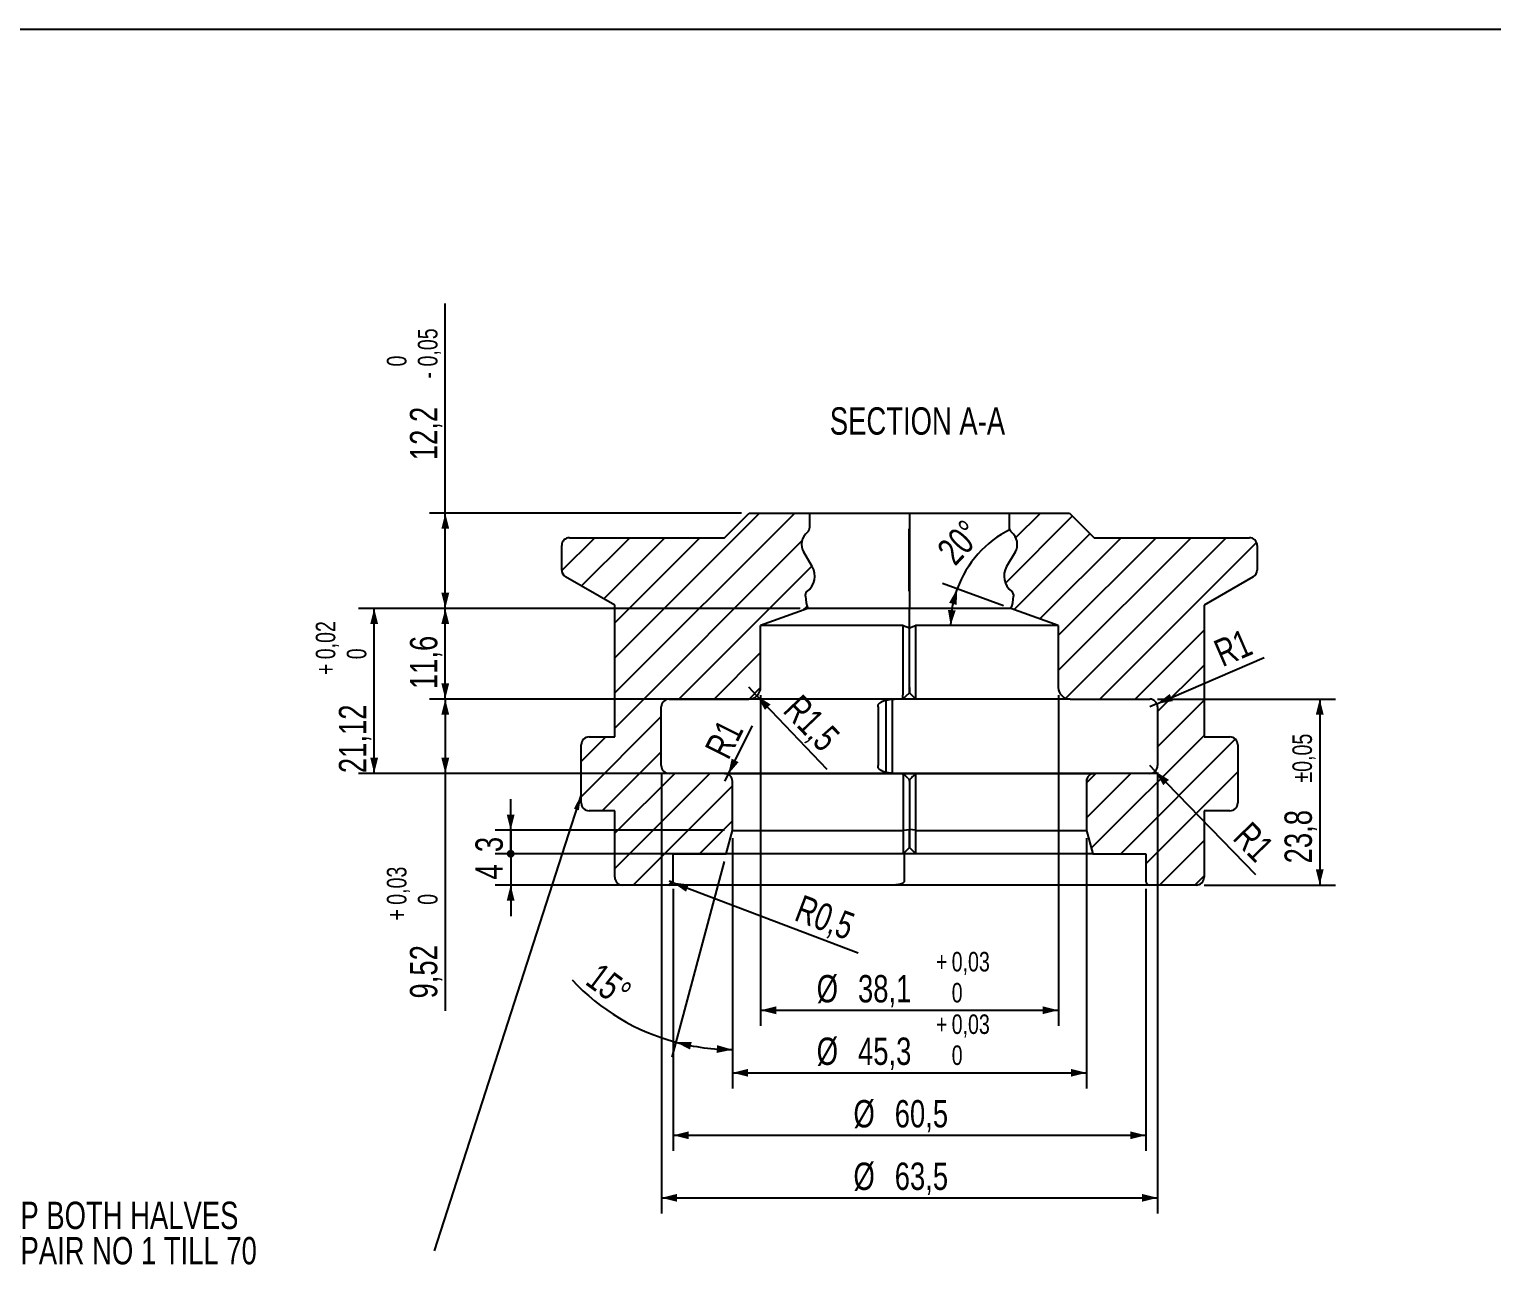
# Model space of a CAD drawing. Header units: millimetres. Extents: x 8 to 586, y 8 to 412.
# Drawn here: x 211.7 to 398.9, y 253.9 to 412 of the extents above; entities that cross this region are included whole.
import ezdxf

# ---------------------------------------------------------------- set-up
doc = ezdxf.new("R2010")
doc.units = ezdxf.units.MM
for name, color, linetype in [('DIMENSIONS', 2, 'Continuous'), ('HATCH', 3, 'Continuous'), ('TEXT', 2, 'Continuous')]:
    doc.layers.add(name, color=color, linetype=linetype)
doc.layers.add('OUTLINE', color=7, linetype='Continuous', lineweight=25)
doc.styles.add('SLDTEXTSTYLE0', font='TXT', dxfattribs={"width": 0.75})
doc.dimstyles.new('SLDDIMSTYLE1', dxfattribs={"dimtxt": 3.5, "dimasz": 2, "dimexe": 0, "dimexo": 0.0625, "dimgap": 0.875, "dimtad": 1, "dimrnd": 1e-09, "dimzin": 12, "dimdsep": 46, "dimtxsty": 'SLDTEXTSTYLE0', "dimsah": 1, "dimcen": 0.09, "dimadec": 0, "dimazin": 3, "dimtfac": 1, "dimtofl": 0, "dimtmove": 0, "dimatfit": 3, "dimfxl": 0, "dimfrac": 2, "dimtolj": 1, "dimtzin": 12, "dimarcsym": 0})
doc.dimstyles.new('SLDDIMSTYLE11', dxfattribs={"dimtxt": 0.18, "dimasz": 2, "dimexe": 0, "dimexo": 0.0625, "dimgap": 0, "dimtad": 0, "dimtih": 1, "dimtoh": 1, "dimdec": 0, "dimrnd": 1e-09, "dimzin": 0, "dimdsep": 46, "dimtxsty": 'Standard', "dimsah": 1, "dimcen": 0.09, "dimadec": 0, "dimazin": 0, "dimtfac": 2, "dimtdec": 0, "dimtofl": 0, "dimtmove": 0, "dimatfit": 3, "dimfxl": 0, "dimfrac": 2, "dimtolj": 1, "dimtzin": 0, "dimarcsym": 0})
doc.dimstyles.new('SLDDIMSTYLE12', dxfattribs={"dimtxt": 3.5, "dimasz": 2, "dimexe": 0, "dimexo": 0.0625, "dimgap": 0.875, "dimtad": 1, "dimrnd": 1e-09, "dimzin": 12, "dimdsep": 46, "dimtxsty": 'SLDTEXTSTYLE0', "dimsah": 1, "dimcen": 0.09, "dimadec": 0, "dimazin": 3, "dimtol": 1, "dimtp": 0.03, "dimtfac": 1, "dimtofl": 0, "dimtmove": 0, "dimatfit": 3, "dimfxl": 0, "dimfrac": 2, "dimtolj": 1, "dimarcsym": 0})
doc.dimstyles.new('SLDDIMSTYLE13', dxfattribs={"dimtxt": 3.5, "dimasz": 1, "dimexe": 0, "dimexo": 0.0625, "dimgap": 0.875, "dimtad": 1, "dimrnd": 1e-09, "dimzin": 12, "dimdsep": 46, "dimtxsty": 'SLDTEXTSTYLE0', "dimblk1": 'DOT', "dimsah": 1, "dimcen": 0.09, "dimadec": 0, "dimazin": 3, "dimtfac": 1, "dimtmove": 0, "dimatfit": 0, "dimldrblk": 'DOT', "dimfxl": 0, "dimfrac": 2, "dimtolj": 1, "dimtzin": 12, "dimarcsym": 0})
doc.dimstyles.new('SLDDIMSTYLE14', dxfattribs={"dimtxt": 3.5, "dimasz": 2, "dimexe": 0, "dimexo": 0.0625, "dimgap": 0.875, "dimtad": 1, "dimdec": 1, "dimrnd": 1e-09, "dimzin": 12, "dimdsep": 46, "dimtxsty": 'SLDTEXTSTYLE0', "dimsah": 1, "dimcen": 0.09, "dimadec": 0, "dimazin": 3, "dimtol": 1, "dimtp": 0.03, "dimtfac": 1, "dimtofl": 0, "dimtmove": 0, "dimatfit": 3, "dimfxl": 0, "dimfrac": 2, "dimtolj": 1, "dimarcsym": 0})
doc.dimstyles.new('SLDDIMSTYLE15', dxfattribs={"dimtxt": 3.5, "dimasz": 2, "dimexe": 0, "dimexo": 0.0625, "dimgap": 0.875, "dimtad": 1, "dimrnd": 1e-09, "dimzin": 12, "dimdsep": 46, "dimtxsty": 'SLDTEXTSTYLE0', "dimblk2": 'DOT', "dimsah": 1, "dimcen": 0.09, "dimadec": 0, "dimazin": 3, "dimtfac": 1, "dimtmove": 0, "dimatfit": 0, "dimfxl": 0, "dimfrac": 2, "dimtolj": 1, "dimtzin": 12, "dimarcsym": 0})
doc.dimstyles.new('SLDDIMSTYLE16', dxfattribs={"dimtxt": 3.5, "dimasz": 2, "dimexe": 0, "dimexo": 0.0625, "dimgap": 0.875, "dimtad": 1, "dimrnd": 1e-09, "dimzin": 12, "dimdsep": 46, "dimtxsty": 'SLDTEXTSTYLE0', "dimsah": 1, "dimcen": 0.09, "dimadec": 0, "dimazin": 3, "dimtol": 1, "dimtp": 0.02, "dimtfac": 1, "dimtofl": 0, "dimtmove": 0, "dimatfit": 3, "dimfxl": 0, "dimfrac": 2, "dimtolj": 1, "dimarcsym": 0})
doc.dimstyles.new('SLDDIMSTYLE17', dxfattribs={"dimtxt": 3.5, "dimasz": 2, "dimexe": 0, "dimexo": 0.0625, "dimgap": 0.875, "dimtad": 1, "dimrnd": 1e-09, "dimdsep": 46, "dimtxsty": 'SLDTEXTSTYLE0', "dimsah": 1, "dimcen": 0, "dimadec": 0, "dimazin": 2, "dimtfac": 1, "dimtofl": 0, "dimtmove": 0, "dimatfit": 3, "dimfxl": 0, "dimfrac": 2, "dimtolj": 1, "dimtzin": 12, "dimarcsym": 0})
doc.dimstyles.new('SLDDIMSTYLE2', dxfattribs={"dimtxt": 3.5, "dimasz": 2, "dimexe": 0, "dimexo": 0.0625, "dimgap": 0.875, "dimtad": 1, "dimrnd": 1e-09, "dimzin": 12, "dimdsep": 46, "dimtxsty": 'SLDTEXTSTYLE0', "dimsah": 1, "dimcen": 0, "dimadec": 0, "dimazin": 3, "dimtfac": 1, "dimtofl": 0, "dimtmove": 0, "dimatfit": 3, "dimfxl": 0, "dimfrac": 2, "dimtolj": 1, "dimtzin": 12, "dimarcsym": 0})
doc.dimstyles.new('SLDDIMSTYLE3', dxfattribs={"dimtxt": 3.5, "dimasz": 2, "dimexe": 0, "dimexo": 0.0625, "dimgap": 0.875, "dimtad": 1, "dimdec": 1, "dimrnd": 1e-09, "dimzin": 12, "dimdsep": 46, "dimtxsty": 'SLDTEXTSTYLE0', "dimsah": 1, "dimcen": 0.09, "dimadec": 0, "dimazin": 3, "dimtfac": 1, "dimtdec": 1, "dimtofl": 0, "dimtmove": 0, "dimatfit": 3, "dimfxl": 0, "dimfrac": 2, "dimtolj": 1, "dimtzin": 12, "dimarcsym": 0})
doc.dimstyles.new('SLDDIMSTYLE5', dxfattribs={"dimtxt": 3.5, "dimasz": 2, "dimexe": 0, "dimexo": 0.0625, "dimgap": 0.875, "dimtad": 1, "dimrnd": 1e-09, "dimzin": 12, "dimdsep": 46, "dimtxsty": 'SLDTEXTSTYLE0', "dimsah": 1, "dimcen": 0.09, "dimadec": 0, "dimazin": 3, "dimtol": 1, "dimtp": 0.05, "dimtm": 0.05, "dimtfac": 1, "dimtofl": 0, "dimtmove": 0, "dimatfit": 3, "dimfxl": 0, "dimfrac": 2, "dimtolj": 1, "dimarcsym": 0})
doc.dimstyles.new('SLDDIMSTYLE6', dxfattribs={"dimtxt": 3.5, "dimasz": 2, "dimexe": 0, "dimexo": 0.0625, "dimgap": 0.875, "dimtad": 1, "dimdec": 4, "dimzin": 12, "dimdsep": 46, "dimtxsty": 'SLDTEXTSTYLE0', "dimsah": 1, "dimcen": 0.09, "dimazin": 3, "dimtfac": 1, "dimtofl": 0, "dimtmove": 0, "dimatfit": 3, "dimfxl": 0, "dimfrac": 2, "dimtolj": 1, "dimtzin": 12, "dimarcsym": 0})
doc.dimstyles.new('SLDDIMSTYLE8', dxfattribs={"dimtxt": 3.5, "dimasz": 2, "dimexe": 0, "dimexo": 0.0625, "dimgap": 0.875, "dimtad": 1, "dimrnd": 1e-09, "dimzin": 12, "dimdsep": 46, "dimtxsty": 'SLDTEXTSTYLE0', "dimsah": 1, "dimcen": 0.09, "dimadec": 0, "dimazin": 3, "dimtol": 1, "dimtm": 0.05, "dimtfac": 1, "dimtofl": 0, "dimtmove": 0, "dimatfit": 3, "dimfxl": 0, "dimfrac": 2, "dimtolj": 1, "dimarcsym": 0})

# ---------------------------------------------------------------- blocks, each defined once
blk = doc.blocks.new('_D_21')
at = {"layer": 'DIMENSIONS'}
for p, q in [((323.35, 326.28), (262.95, 326.28)), ((264.95, 326.28), (264.95, 316.76)), ((356.23, 316.76), (262.95, 316.76)), ((264.95, 316.76), (264.95, 286.38))]:
    blk.add_line(p, q, dxfattribs=at)
for points in [[(264.95, 326.28), (264.45, 324.28), (265.45, 324.28)], [(264.95, 316.76), (265.45, 318.76), (264.45, 318.76)]]:
    blk.add_solid(points, dxfattribs=at)
at = {"layer": 'DIMENSIONS', "attachment_point": 1, "rotation": 90, "style": 'SLDTEXTSTYLE0'}
for s, insert, char_height in [('0,03', (257.48, 299.95), 2.5), ('0', (261.45, 299.95), 2.5), ('+', (257.48, 297.93), 2.5), ('9,52', (260.43, 287.96), 3.5)]:
    blk.add_mtext(s, dxfattribs=dict(at, insert=insert, char_height=char_height))
blk = doc.blocks.new('_Dot')
at = {"color": 0, "linetype": 'ByBlock', "lineweight": -2}
blk.add_line((-0.5, 0), (-1, 0), dxfattribs=at)
at = {"color": 0, "linetype": 'ByBlock', "const_width": 0.5}
blk.add_lwpolyline([(-0.25, 0, 1), (0.25, 0, 1)], format="xyb", close=True, dxfattribs=at)
blk = doc.blocks.new('_D_22')
at = {"layer": 'DIMENSIONS'}
for p, q in [((273.32, 306.48), (273.32, 310.48)), ((323.35, 306.48), (271.32, 306.48)), ((273.32, 306.48), (273.32, 302.48)), ((323.35, 302.48), (271.32, 302.48)), ((273.32, 302.48), (273.32, 298.48))]:
    blk.add_line(p, q, dxfattribs=at)
blk.add_solid([(273.32, 302.48), (272.82, 300.48), (273.82, 300.48)], dxfattribs=at)
at = {"layer": 'DIMENSIONS', "rotation": 270.0000000000004}
blk.add_blockref('_Dot', (273.32, 306.48, -30.25), dxfattribs=at)
at = {"layer": 'DIMENSIONS', "insert": (268.81, 303.19), "char_height": 3.5, "attachment_point": 1, "rotation": 90, "style": 'SLDTEXTSTYLE0'}
blk.add_mtext('4', dxfattribs=at)
blk = doc.blocks.new('_D_23')
at = {"layer": 'DIMENSIONS'}
for p, q in [((301.7, 308.48), (301.7, 279.41)), ((300.63, 305.51), (293.92, 280.44))]:
    blk.add_line(p, q, dxfattribs=at)
for start, end in [(223.0039, 255), (255, 270)]:
    blk.add_arc((301.7, 309.48), 28.06, start, end, dxfattribs=at)
for points in [[(294.43, 282.37), (296.27, 281.43), (296.49, 282.41)], [(301.7, 281.41), (299.72, 281.99), (299.68, 280.99)]]:
    blk.add_solid(points, dxfattribs=at)
at = {"layer": 'DIMENSIONS', "insert": (284.8, 292.69), "char_height": 3.5, "attachment_point": 1, "rotation": 323.3163, "style": 'SLDTEXTSTYLE0'}
blk.add_mtext('15°', dxfattribs=at)
blk = doc.blocks.new('_D_24')
at = {"layer": 'DIMENSIONS'}
for p, q in [((305.3, 326.78), (305.3, 284.45)), ((343.4, 326.78), (343.4, 284.45)), ((305.3, 286.45), (343.4, 286.45))]:
    blk.add_line(p, q, dxfattribs=at)
for points in [[(305.3, 286.45), (307.3, 285.95), (307.3, 286.95)], [(343.4, 286.45), (341.4, 286.95), (341.4, 285.95)]]:
    blk.add_solid(points, dxfattribs=at)
at = {"layer": 'DIMENSIONS', "attachment_point": 1, "style": 'SLDTEXTSTYLE0'}
for s, insert, char_height in [('0,03', (329.75, 293.92), 2.5), ('+', (327.73, 293.92), 2.5), ('%%c', (312.48, 290.96), 3.5), ('38,1', (317.76, 290.96), 3.5), ('0', (329.75, 289.95), 2.5)]:
    blk.add_mtext(s, dxfattribs=dict(at, insert=insert, char_height=char_height))
blk = doc.blocks.new('_D_25')
at = {"layer": 'DIMENSIONS'}
for p, q in [((301.7, 308.48), (301.7, 307.98)), ((347, 308.48), (347, 276.45)), ((301.7, 304.98), (301.7, 303.98)), ((301.7, 300.98), (301.7, 276.45)), ((301.7, 278.45), (347, 278.45))]:
    blk.add_line(p, q, dxfattribs=at)
for points in [[(301.7, 278.45), (303.7, 277.95), (303.7, 278.95)], [(347, 278.45), (345, 278.95), (345, 277.95)]]:
    blk.add_solid(points, dxfattribs=at)
at = {"layer": 'DIMENSIONS', "attachment_point": 1, "style": 'SLDTEXTSTYLE0'}
for s, insert, char_height in [('+', (327.73, 285.92), 2.5), ('0,03', (329.75, 285.92), 2.5), ('%%c', (312.48, 282.96), 3.5), ('45,3', (317.76, 282.96), 3.5), ('0', (329.75, 281.95), 2.5)]:
    blk.add_mtext(s, dxfattribs=dict(at, insert=insert, char_height=char_height))
blk = doc.blocks.new('_D_26')
at = {"layer": 'DIMENSIONS'}
for p, q in [((294.1, 301.98), (294.1, 268.45)), ((354.6, 301.98), (354.6, 268.45)), ((294.1, 270.45), (354.6, 270.45))]:
    blk.add_line(p, q, dxfattribs=at)
for points in [[(294.1, 270.45), (296.1, 269.95), (296.1, 270.95)], [(354.6, 270.45), (352.6, 270.95), (352.6, 269.95)]]:
    blk.add_solid(points, dxfattribs=at)
at = {"layer": 'DIMENSIONS', "char_height": 3.5, "attachment_point": 1, "style": 'SLDTEXTSTYLE0'}
for s, insert in [('%%c', (317.18, 274.96)), ('60,5', (322.46, 274.96))]:
    blk.add_mtext(s, dxfattribs=dict(at, insert=insert))
blk = doc.blocks.new('_D_27')
at = {"layer": 'DIMENSIONS'}
for p, q in [((292.6, 316.76), (292.6, 260.45)), ((356.1, 316.76), (356.1, 260.45)), ((292.6, 262.45), (356.1, 262.45))]:
    blk.add_line(p, q, dxfattribs=at)
for points in [[(292.6, 262.45), (294.6, 261.95), (294.6, 262.95)], [(356.1, 262.45), (354.1, 262.95), (354.1, 261.95)]]:
    blk.add_solid(points, dxfattribs=at)
at = {"layer": 'DIMENSIONS', "char_height": 3.5, "attachment_point": 1, "style": 'SLDTEXTSTYLE0'}
for s, insert in [('%%c', (317.18, 266.96)), ('63,5', (322.46, 266.96))]:
    blk.add_mtext(s, dxfattribs=dict(at, insert=insert))
blk = doc.blocks.new('_D_28')
at = {"layer": 'DIMENSIONS'}
blk.add_line((336.39, 338.22), (328.57, 341.07), dxfattribs=at)
for start, end in [(116.5394, 160), (160, 180)]:
    blk.add_arc((343.4, 335.67), 13.78, start, end, dxfattribs=at)
for points in [[(330.45, 340.38), (329.42, 338.6), (330.39, 338.32)], [(329.62, 335.67), (330.26, 337.63), (329.27, 337.7)]]:
    blk.add_solid(points, dxfattribs=at)
at = {"layer": 'DIMENSIONS', "insert": (327.64, 345.6), "char_height": 3.5, "attachment_point": 1, "rotation": 46.8782, "style": 'SLDTEXTSTYLE0'}
blk.add_mtext('20°', dxfattribs=at)
blk = doc.blocks.new('_D_29')
at = {"layer": 'DIMENSIONS'}
for p, q in [((273.32, 309.48), (273.32, 313.48)), ((300.7, 309.48), (271.32, 309.48)), ((273.32, 309.48), (273.32, 306.48)), ((324.15, 306.48), (271.32, 306.48)), ((273.32, 306.48), (273.32, 302.48))]:
    blk.add_line(p, q, dxfattribs=at)
blk.add_solid([(273.32, 309.48), (273.82, 311.48), (272.82, 311.48)], dxfattribs=at)
at = {"layer": 'DIMENSIONS', "rotation": 90.0000000000004}
blk.add_blockref('_Dot', (273.32, 306.48, -2.18), dxfattribs=at)
at = {"layer": 'DIMENSIONS', "insert": (268.81, 306.69), "char_height": 3.5, "attachment_point": 1, "rotation": 90, "style": 'SLDTEXTSTYLE0'}
blk.add_mtext('3', dxfattribs=at)
blk = doc.blocks.new('_D_30')
at = {"layer": 'DIMENSIONS'}
for p, q in [((356.1, 326.28), (378.85, 326.28)), ((376.85, 326.28), (376.85, 302.48)), ((362.05, 302.48), (378.85, 302.48))]:
    blk.add_line(p, q, dxfattribs=at)
for points in [[(376.85, 326.28), (376.35, 324.28), (377.35, 324.28)], [(376.85, 302.48), (377.35, 304.48), (376.35, 304.48)]]:
    blk.add_solid(points, dxfattribs=at)
at = {"layer": 'DIMENSIONS', "attachment_point": 1, "rotation": 90, "style": 'SLDTEXTSTYLE0'}
for s, insert, char_height in [('±0,05', (373.35, 315.59), 2.5), ('23,8', (372.34, 305.25), 3.5)]:
    blk.add_mtext(s, dxfattribs=dict(at, insert=insert, char_height=char_height))
blk = doc.blocks.new('_D_31')
at = {"layer": 'DIMENSIONS'}
for p, q in [((310.36, 337.88), (253.85, 337.88)), ((255.85, 316.76), (255.85, 337.88)), ((292.6, 316.76), (253.85, 316.76))]:
    blk.add_line(p, q, dxfattribs=at)
for points in [[(255.85, 337.88), (255.35, 335.88), (256.35, 335.88)], [(255.85, 316.76), (256.35, 318.76), (255.35, 318.76)]]:
    blk.add_solid(points, dxfattribs=at)
at = {"layer": 'DIMENSIONS', "attachment_point": 1, "rotation": 90, "style": 'SLDTEXTSTYLE0'}
for s, insert, char_height in [('0,02', (248.38, 331.37), 2.5), ('0', (252.35, 331.37), 2.5), ('+', (248.38, 329.36), 2.5), ('21,12', (251.34, 316.8), 3.5)]:
    blk.add_mtext(s, dxfattribs=dict(at, insert=insert, char_height=char_height))
blk = doc.blocks.new('_D_32')
at = {"layer": 'DIMENSIONS'}
for p, q in [((310.36, 337.88), (262.95, 337.88)), ((264.95, 326.28), (264.95, 337.88)), ((292.6, 326.28), (262.95, 326.28))]:
    blk.add_line(p, q, dxfattribs=at)
for points in [[(264.95, 337.88), (264.45, 335.88), (265.45, 335.88)], [(264.95, 326.28), (265.45, 328.28), (264.45, 328.28)]]:
    blk.add_solid(points, dxfattribs=at)
at = {"layer": 'DIMENSIONS', "insert": (260.43, 327.55), "char_height": 3.5, "attachment_point": 1, "rotation": 90, "style": 'SLDTEXTSTYLE0'}
blk.add_mtext('11,6', dxfattribs=at)
blk = doc.blocks.new('_D_33')
at = {"layer": 'DIMENSIONS'}
for p, q in [((264.95, 350.08), (264.95, 376.89)), ((302.85, 350.08), (262.95, 350.08)), ((264.95, 337.88), (264.95, 350.08)), ((310.36, 337.88), (262.95, 337.88))]:
    blk.add_line(p, q, dxfattribs=at)
for points in [[(264.95, 350.08), (264.45, 348.08), (265.45, 348.08)], [(264.95, 337.88), (265.45, 339.88), (264.45, 339.88)]]:
    blk.add_solid(points, dxfattribs=at)
at = {"layer": 'DIMENSIONS', "attachment_point": 1, "rotation": 90, "style": 'SLDTEXTSTYLE0'}
for s, insert, char_height in [('0,05', (261.45, 368.84), 2.5), ('0', (257.48, 368.84), 2.5), ('-', (261.45, 367.28), 2.5), ('12,2', (260.43, 356.85), 3.5)]:
    blk.add_mtext(s, dxfattribs=dict(at, insert=insert, char_height=char_height))
blk = doc.blocks.new('_D_34')
at = {"layer": 'DIMENSIONS'}
for q in [(303.8, 327.78), (313.78, 317.32)]:
    blk.add_line((304.83, 326.69), q, dxfattribs=at)
blk.add_solid([(304.83, 326.69), (305.85, 324.9), (306.58, 325.59)], dxfattribs=at)
at = {"layer": 'DIMENSIONS', "insert": (310.55, 327.1), "char_height": 3.5, "attachment_point": 1, "rotation": 313.6898, "style": 'SLDTEXTSTYLE0'}
blk.add_mtext('R1,5', dxfattribs=at)
blk = doc.blocks.new('_D_35')
at = {"layer": 'DIMENSIONS'}
for q in [(369.74, 331.61), (355.1, 325.28)]:
    blk.add_line((356.01, 325.68), q, dxfattribs=at)
blk.add_solid([(356.01, 325.68), (358.05, 326.01), (357.65, 326.93)], dxfattribs=at)
at = {"layer": 'DIMENSIONS', "insert": (363, 333.55), "char_height": 3.5, "attachment_point": 1, "rotation": 23.3875, "style": 'SLDTEXTSTYLE0'}
blk.add_mtext('R1', dxfattribs=at)
blk = doc.blocks.new('_D_36')
at = {"layer": 'DIMENSIONS'}
for q in [(355.1, 317.76), (368.64, 303.81)]:
    blk.add_line((355.79, 317.04), q, dxfattribs=at)
blk.add_solid([(355.79, 317.04), (356.83, 315.26), (357.55, 315.95)], dxfattribs=at)
at = {"layer": 'DIMENSIONS', "insert": (368.08, 310.82), "char_height": 3.5, "attachment_point": 1, "rotation": 314.16, "style": 'SLDTEXTSTYLE0'}
blk.add_mtext('R1', dxfattribs=at)
blk = doc.blocks.new('_D_37')
at = {"layer": 'DIMENSIONS'}
for q in [(293.6, 302.98), (317.79, 293.81)]:
    blk.add_line((294.06, 302.8), q, dxfattribs=at)
blk.add_solid([(294.06, 302.8), (295.76, 301.62), (296.11, 302.56)], dxfattribs=at)
at = {"layer": 'DIMENSIONS', "insert": (310.69, 301.3), "char_height": 3.5, "attachment_point": 1, "rotation": 339.2384, "style": 'SLDTEXTSTYLE0'}
blk.add_mtext('R0,5', dxfattribs=at)
blk = doc.blocks.new('_D_38')
at = {"layer": 'DIMENSIONS'}
for q in [(304.27, 322.87), (300.7, 315.76)]:
    blk.add_line((301.15, 316.65), q, dxfattribs=at)
blk.add_solid([(301.15, 316.65), (302.49, 318.21), (301.6, 318.66)], dxfattribs=at)
at = {"layer": 'DIMENSIONS', "insert": (298.05, 319.93), "char_height": 3.5, "attachment_point": 1, "rotation": 63.2818, "style": 'SLDTEXTSTYLE0'}
blk.add_mtext('R1', dxfattribs=at)
blk = doc.blocks.new('SW_NOTE_0_8')
at = {"layer": 'TEXT', "color": 0, "char_height": 3.5, "attachment_point": 1, "style": 'SLDTEXTSTYLE0'}
for s, insert in [('ENGRAVE 4 HIGH  0.2 DEEP BOTH HALVES', (-97.8, 6.28)), (':500ML ALIVARIA 1864/BIE/PAIR NO 1 TILL 70', (-97.8, 1.76))]:
    blk.add_mtext(s, dxfattribs=dict(at, insert=insert))

msp = doc.modelspace()

# ---------------------------------------------------------------- hatches: boundary and pattern name
at = {"layer": 'HATCH'}
h = msp.add_hatch(dxfattribs=at)
h.set_pattern_fill('ANSI31', color=256, angle=3e-322, style=0)
edge = h.paths.add_edge_path(flags=0)
edge.add_line((282.34698, 320.4285), (282.34698, 312.9785))
edge.add_arc((283.34698, 312.9785), 1, 180, 270)
edge.add_line((283.34698, 311.9785), (286.64698, 311.9785))
edge.add_line((286.64698, 311.9785), (286.64698, 303.4785))
edge.add_arc((287.64698, 303.4785), 1, 180, 270)
edge.add_line((287.64698, 302.4785), (293.59698, 302.4785))
edge.add_arc((293.59698, 302.9785), 0.5, 270, 360)
edge.add_line((294.09698, 302.9785), (294.09698, 306.4785))
edge.add_line((294.09698, 306.4785), (300.89313, 306.4785))
edge.add_line((300.89313, 306.4785), (301.69698, 309.4785))
edge.add_line((301.69698, 309.4785), (301.69698, 315.7585))
edge.add_arc((300.69698, 315.7585), 1, 0, 90)
edge.add_line((300.69698, 316.7585), (293.59698, 316.7585))
edge.add_arc((293.59698, 317.7585), 1, 180, 270, ccw=False)
edge.add_line((292.59698, 317.7585), (292.59698, 325.2785))
edge.add_arc((293.59698, 325.2785), 1, 90, 180, ccw=False)
edge.add_line((293.59698, 326.2785), (303.79698, 326.2785))
edge.add_arc((303.79698, 327.7785), 1.5, 270, 360)
edge.add_line((305.29698, 327.7785), (305.29698, 335.67192))
edge.add_line((305.29698, 335.67192), (311.3595, 337.8785))
edge.add_arc((315.04698, 339.4285), 4, 180, 202.7990313, ccw=False)
edge.add_line((311.04698, 339.4285), (311.04698, 339.65749))
edge.add_arc((311.54698, 339.65749), 0.5, 125.8882976, 180, ccw=False)
edge.add_arc((309.84698, 342.00696), 2.4, 305.8882976, 390.6919958)
edge.add_line((311.9108, 343.23197), (310.82713, 345.05765))
edge.add_arc((312.54698, 346.0785), 2, 128.6821875, 210.6919958, ccw=False)
edge.add_arc((310.79698, 348.26425), 0.8, 308.6821875, 360)
edge.add_line((311.59698, 348.26425), (311.59698, 350.0785))
edge.add_line((311.59698, 350.0785), (303.84698, 350.0785))
edge.add_line((303.84698, 350.0785), (300.69698, 346.9285))
edge.add_line((300.69698, 346.9285), (280.84698, 346.9285))
edge.add_arc((280.84698, 345.9285), 1, 90, 180)
edge.add_line((279.84698, 345.9285), (279.84698, 342.79183))
edge.add_arc((280.84698, 342.79183), 1, 180, 240)
edge.add_line((280.34698, 341.9258), (286.64698, 338.2885))
edge.add_line((286.64698, 338.2885), (286.64698, 321.4285))
edge.add_line((286.64698, 321.4285), (283.34698, 321.4285))
edge.add_arc((283.34698, 320.4285), 1, 90, 180)
h = msp.add_hatch(dxfattribs=at)
h.set_pattern_fill('ANSI31', color=256, angle=3e-322, style=0)
edge = h.paths.add_edge_path(flags=0)
edge.add_arc((336.14698, 346.0785), 2, -30.6919958, 51.3178125, ccw=False)
edge.add_line((337.86683, 345.05765), (336.78316, 343.23197))
edge.add_arc((338.84698, 342.00696), 2.4, 149.3080042, 234.1117024)
edge.add_arc((337.14698, 339.65749), 0.5, 0, 54.1117024, ccw=False)
edge.add_line((337.64698, 339.65749), (337.64698, 339.4285))
edge.add_arc((333.64698, 339.4285), 4, 337.2009687, 360, ccw=False)
edge.add_line((337.33446, 337.8785), (343.39698, 335.67192))
edge.add_line((343.39698, 335.67192), (343.39698, 327.7785))
edge.add_arc((344.89698, 327.7785), 1.5, 180, 270)
edge.add_line((344.89698, 326.2785), (355.09698, 326.2785))
edge.add_arc((355.09698, 325.2785), 1, 0, 90, ccw=False)
edge.add_line((356.09698, 325.2785), (356.09698, 317.7585))
edge.add_arc((355.09698, 317.7585), 1, 270, 360, ccw=False)
edge.add_line((355.09698, 316.7585), (347.99698, 316.7585))
edge.add_arc((347.99698, 315.7585), 1, 90, 180)
edge.add_line((346.99698, 315.7585), (346.99698, 309.4785))
edge.add_line((346.99698, 309.4785), (347.80083, 306.4785))
edge.add_line((347.80083, 306.4785), (354.59698, 306.4785))
edge.add_line((354.59698, 306.4785), (354.59698, 302.9785))
edge.add_arc((355.09698, 302.9785), 0.5, 180, 270)
edge.add_line((355.09698, 302.4785), (361.04698, 302.4785))
edge.add_arc((361.04698, 303.4785), 1, 270, 360)
edge.add_line((362.04698, 303.4785), (362.04698, 311.9785))
edge.add_line((362.04698, 311.9785), (365.34698, 311.9785))
edge.add_arc((365.34698, 312.9785), 1, 270, 360)
edge.add_line((366.34698, 312.9785), (366.34698, 320.4285))
edge.add_arc((365.34698, 320.4285), 1, 0, 90)
edge.add_line((365.34698, 321.4285), (362.04698, 321.4285))
edge.add_line((362.04698, 321.4285), (362.04698, 338.2885))
edge.add_line((362.04698, 338.2885), (368.34698, 341.9258))
edge.add_arc((367.84698, 342.79183), 1, 300, 360)
edge.add_line((368.84698, 342.79183), (368.84698, 345.9285))
edge.add_arc((367.84698, 345.9285), 1, 0, 90)
edge.add_line((367.84698, 346.9285), (347.99698, 346.9285))
edge.add_line((347.99698, 346.9285), (344.84698, 350.0785))
edge.add_line((344.84698, 350.0785), (337.09698, 350.0785))
edge.add_line((337.09698, 350.0785), (337.09698, 348.26425))
edge.add_arc((337.89698, 348.26425), 0.8, 180, 231.3178125)

# ---------------------------------------------------------------- linework, layer by layer
at = {"layer": 'OUTLINE'}
for p, q in [((8, 412), (586, 412)), ((300.69698, 346.9285), (303.84698, 350.0785)), ((303.84698, 350.0785), (311.59698, 350.0785)), ((311.59698, 348.26425), (311.59698, 350.0785)), ((311.59698, 350.0785), (324.34698, 350.0785)), ((324.34698, 350.0785), (324.34698, 348.26425)), ((324.34698, 350.0785), (337.09698, 350.0785)), ((337.09698, 350.0785), (337.09698, 348.26425)), ((337.09698, 350.0785), (344.84698, 350.0785)), ((344.84698, 350.0785), (347.99698, 346.9285)), ((324.34698, 348.26425), (324.34698, 348.0785)), ((324.34698, 348.26425), (324.34698, 347.63975)), ((280.84698, 346.9285), (300.69698, 346.9285)), ((324.34698, 348.0785), (324.29698, 348.0785)), ((324.29698, 346.9285), (324.34698, 346.9285)), ((324.34698, 347.63975), (324.34698, 345.05765)), ((347.99698, 346.9285), (367.84698, 346.9285)), ((279.84698, 342.79183), (279.84698, 345.9285)), ((311.9108, 343.23197), (310.82713, 345.05765)), ((324.29698, 343.23197), (324.29698, 345.05765)), ((324.34698, 345.05765), (324.34698, 343.23197)), ((337.86683, 345.05765), (336.78316, 343.23197)), ((368.84698, 345.9285), (368.84698, 342.79183)), ((324.34698, 343.23197), (324.34698, 340.06257)), ((286.64698, 338.2885), (280.34698, 341.9258)), ((368.34698, 341.9258), (362.04698, 338.2885)), ((311.04698, 339.4285), (311.04698, 339.65749)), ((324.29698, 340.0785), (324.34698, 340.0785)), ((324.34698, 340.0785), (324.34698, 340.06257)), ((324.34698, 340.06257), (324.34698, 339.65749)), ((324.34698, 339.65749), (324.34698, 339.4285)), ((324.34698, 339.4285), (324.34698, 337.8785)), ((337.64698, 339.65749), (337.64698, 339.4285)), ((286.64698, 321.4285), (286.64698, 338.2885)), ((311.3595, 337.8785), (305.29698, 335.67192)), ((324.34698, 337.8785), (311.3595, 337.8785)), ((324.34698, 335.38074), (324.34698, 337.8785)), ((337.33446, 337.8785), (324.34698, 337.8785)), ((324.34698, 335.38661), (324.34698, 337.8785)), ((343.39698, 335.67192), (337.33446, 337.8785)), ((362.04698, 338.2885), (362.04698, 321.4285)), ((323.52943, 335.67192), (305.29698, 335.67192)), ((305.29698, 327.7785), (305.29698, 335.67192)), ((323.52943, 327.7785), (323.52943, 335.67192)), ((323.52943, 335.67192), (324.34698, 335.38074)), ((324.34698, 335.38661), (325.11474, 335.67192)), ((324.34698, 327.7785), (324.34698, 335.38661)), ((325.11474, 335.67192), (325.11474, 327.7785)), ((343.39698, 335.67192), (325.11474, 335.67192)), ((343.39698, 335.67192), (343.39698, 327.7785)), ((293.59698, 326.2785), (303.79698, 326.2785)), ((323.49431, 326.2785), (303.79698, 326.2785)), ((325.14698, 326.2785), (323.49431, 326.2785)), ((344.89698, 326.2785), (325.14698, 326.2785)), ((344.89698, 326.2785), (355.09698, 326.2785)), ((292.59698, 317.7585), (292.59698, 325.2785)), ((320.34698, 325.2785), (320.34698, 317.7585)), ((321.34698, 317.7585), (321.34698, 325.2785)), ((322.15468, 325.2785), (322.15468, 317.7585)), ((356.09698, 325.2785), (356.09698, 317.7585)), ((282.34698, 312.9785), (282.34698, 320.4285)), ((283.34698, 321.4285), (286.64698, 321.4285)), ((362.04698, 321.4285), (365.34698, 321.4285)), ((366.34698, 320.4285), (366.34698, 312.9785)), ((300.69698, 316.7585), (293.59698, 316.7585)), ((300.69698, 316.7585), (323.54698, 316.7585)), ((322.44768, 316.7585), (322.11537, 316.76877)), ((323.54698, 316.7585), (325.14698, 316.7585)), ((325.14698, 316.7585), (347.99698, 316.7585)), ((355.09698, 316.7585), (347.99698, 316.7585)), ((301.69698, 309.4785), (301.69698, 315.7585)), ((323.57427, 309.48197), (323.57427, 315.7585)), ((324.14747, 316.15801), (324.34698, 315.9585)), ((324.54517, 316.15669), (324.34698, 315.9585)), ((324.34698, 315.7585), (324.34698, 309.58382)), ((325.11969, 315.7585), (325.11969, 309.48197)), ((346.99698, 315.7585), (346.99698, 309.4785)), ((286.64698, 311.9785), (283.34698, 311.9785)), ((286.64698, 303.4785), (286.64698, 311.9785)), ((362.04698, 311.9785), (362.04698, 303.4785)), ((365.34698, 311.9785), (362.04698, 311.9785)), ((300.89313, 306.4785), (301.69698, 309.4785)), ((301.69698, 309.4785), (323.57337, 309.4785)), ((323.57251, 306.50402), (323.57337, 309.4785)), ((323.57337, 309.4785), (323.57427, 309.48197)), ((323.57427, 309.48197), (324.34698, 309.58382)), ((324.34698, 309.58382), (324.34698, 307.2785)), ((324.34698, 307.2785), (324.34698, 309.58382)), ((325.11969, 309.48197), (324.34698, 309.58382)), ((325.11969, 309.48197), (325.12059, 309.4785)), ((325.12059, 309.4785), (346.99698, 309.4785)), ((325.12059, 309.4785), (325.12146, 306.50402)), ((346.99698, 309.4785), (347.80083, 306.4785)), ((323.57251, 306.50402), (324.34698, 307.2785)), ((325.12146, 306.50402), (324.34698, 307.2785)), ((294.09698, 306.4785), (300.89313, 306.4785)), ((294.09698, 302.9785), (294.09698, 306.4785)), ((323.54698, 306.4785), (300.89313, 306.4785)), ((323.54698, 306.4785), (323.57251, 306.50402)), ((323.6803, 306.61181), (323.6803, 302.9785)), ((323.6803, 306.4785), (323.6803, 302.9785)), ((325.14698, 306.4785), (323.6803, 306.4785)), ((325.12146, 306.50402), (325.14698, 306.4785)), ((347.80083, 306.4785), (325.14698, 306.4785)), ((347.80083, 306.4785), (354.59698, 306.4785)), ((354.59698, 306.4785), (354.59698, 302.9785)), ((293.59698, 302.4785), (287.64698, 302.4785)), ((322.44768, 302.4785), (293.59698, 302.4785)), ((355.09698, 302.4785), (322.44768, 302.4785)), ((361.04698, 302.4785), (355.09698, 302.4785))]:
    msp.add_line(p, q, dxfattribs=at)
at = {"layer": 'OUTLINE', "flags": 128}
msp.add_lwpolyline([(323.49505, 326.27885), (323.92066, 326.68754), (324.34649, 327.09633)], dxfattribs=at)
at = {"layer": 'OUTLINE'}
for centre, radius, start, end in [((310.79698, 348.26425), 0.8, 308.6821875, 0), ((337.89698, 348.26425), 0.8, 180, 231.3178125), ((280.84698, 345.9285), 1, 90, 180), ((312.54698, 346.0785), 2, 128.6821875, 210.6919958), ((336.14698, 346.0785), 2, 329.3080042, 51.3178125), ((367.84698, 345.9285), 1, 0, 90), ((280.84698, 342.79183), 1, 180, 240), ((309.84698, 342.00696), 2.4, 305.8882976, 30.6919958), ((338.84698, 342.00696), 2.4, 149.3080042, 234.1117024), ((367.84698, 342.79183), 1, 300, 0), ((311.54698, 339.65749), 0.5, 125.8882976, 180), ((315.04698, 339.4285), 4, 180, 202.7990313), ((333.64698, 339.4285), 4, 337.2009687, 0), ((337.14698, 339.65749), 0.5, 0, 54.1117024), ((303.79698, 327.7785), 1.5, 270, 0), ((344.89698, 327.7785), 1.5, 180, 270), ((293.59698, 325.2785), 1, 90, 180), ((355.09698, 325.2785), 1, 0, 90), ((283.34698, 320.4285), 1, 90, 180), ((365.34698, 320.4285), 1, 0, 90), ((293.59698, 317.7585), 1, 180, 270), ((300.69698, 315.7585), 1, 0, 90), ((347.99698, 315.7585), 1, 90, 180), ((355.09698, 317.7585), 1, 270, 0), ((283.34698, 312.9785), 1, 180, 270), ((365.34698, 312.9785), 1, 270, 0), ((287.64698, 303.4785), 1, 180, 270), ((361.04698, 303.4785), 1, 270, 0), ((293.59698, 302.9785), 0.5, 270, 360), ((355.09698, 302.9785), 0.5, 180, 270)]:
    msp.add_arc(centre, radius, start, end, dxfattribs=at)
for points, knots in [([(324.29698, 347.63975), (324.29698, 347.66844), (324.29698, 347.71559), (324.29698, 347.7936), (324.29698, 347.87258), (324.29698, 347.9672), (324.29698, 348.04114), (324.29698, 348.0785)], [0, 0, 0, 0, 0.246121719, 0.404472875, 0.564591982, 0.780031603, 1, 1, 1, 1]), ([(324.29698, 345.05765), (324.29698, 345.10686), (324.29698, 345.20537), (324.29698, 345.36128), (324.29698, 345.5215), (324.29698, 345.68574), (324.29698, 345.85264), (324.29698, 346.02113), (324.29698, 346.18985), (324.29698, 346.35776), (324.29698, 346.52386), (324.29698, 346.68685), (324.29698, 346.84536), (324.29698, 346.99829), (324.29698, 347.14486), (324.29698, 347.28401), (324.29698, 347.41347), (324.29698, 347.53334), (324.29698, 347.60428), (324.29698, 347.63975)], [0, 0, 0, 0, 0.059105342, 0.118317083, 0.177422425, 0.236241634, 0.295271041, 0.354300447, 0.413119656, 0.471938676, 0.530967892, 0.589997109, 0.64881613, 0.707635179, 0.766664423, 0.825693667, 0.884512718, 0.942256359, 1, 1, 1, 1]), ([(324.29698, 340.0785), (324.29698, 340.11932), (324.29698, 340.20103), (324.29698, 340.33954), (324.29698, 340.48083), (324.29698, 340.62338), (324.29698, 340.76446), (324.29698, 340.92144), (324.29698, 341.09524), (324.29698, 341.28591), (324.29698, 341.48163), (324.29698, 341.68085), (324.29698, 341.88246), (324.29698, 342.08515), (324.29698, 342.2873), (324.29698, 342.48667), (324.29698, 342.68204), (324.29698, 342.87218), (324.29698, 343.05699), (324.29698, 343.17371), (324.29698, 343.23197)], [0, 0, 0, 0, 0.0565083596, 0.1131146162, 0.1696229749, 0.2173882479, 0.265212537, 0.3129778095, 0.370293074, 0.4278131603, 0.4853332455, 0.5426485086, 0.5999637793, 0.6574838731, 0.7150039671, 0.7723192379, 0.8291396622, 0.8861596176, 0.9431795742, 1, 1, 1, 1]), ([(323.49505, 326.28001), (323.49586, 326.28104), (323.4976, 326.28325), (323.50015, 326.29915), (323.50244, 326.32022), (323.50427, 326.34242), (323.50541, 326.35877), (323.5061, 326.36942), (323.5064, 326.37439), (323.50669, 326.3792), (323.50697, 326.38383), (323.50722, 326.38826), (323.50816, 326.40478), (323.50973, 326.43566), (323.51187, 326.4854), (323.51385, 326.53915), (323.51568, 326.59599), (323.51735, 326.65511), (323.51927, 326.73134), (323.52135, 326.82798), (323.52346, 326.94814), (323.52524, 327.07307), (323.52673, 327.2046), (323.52793, 327.34252), (323.52879, 327.48651), (323.52933, 327.63219), (323.5294, 327.72986), (323.52943, 327.7785)], [0, 0, 0, 0, 0.045901201, 0.09877997, 0.144569328, 0.177554187, 0.205534547, 0.212036062, 0.218194208, 0.224008984, 0.229480391, 0.234608428, 0.239393094, 0.285779126, 0.330496429, 0.37354496, 0.414924676, 0.454635537, 0.492677506, 0.558455595, 0.622578313, 0.685045715, 0.74585786, 0.810138405, 0.873922146, 0.937209278, 1, 1, 1, 1]), ([(324.34698, 327.7785), (324.34698, 327.74866), (324.34698, 327.68902), (324.34698, 327.60108), (324.34698, 327.51636), (324.34698, 327.43619), (324.34698, 327.36194), (324.34698, 327.29482), (324.34698, 327.23594), (324.34698, 327.18633), (324.34698, 327.14683), (324.34698, 327.11829), (324.34698, 327.10014), (324.34698, 327.09791), (324.34698, 327.0968)], [0, 0, 0, 0, 0.083553575, 0.167017978, 0.250561906, 0.333685984, 0.416966908, 0.50022584, 0.583470689, 0.666772537, 0.750002498, 0.833177516, 0.916696913, 1, 1, 1, 1]), ([(324.34698, 327.0785), (324.34698, 327.07966), (324.34698, 327.082), (324.34698, 327.10061), (324.34698, 327.13004), (324.34698, 327.17073), (324.34698, 327.22166), (324.34698, 327.28219), (324.34698, 327.35119), (324.34698, 327.42747), (324.34698, 327.50976), (324.34698, 327.5967), (324.34698, 327.68679), (324.34698, 327.74795), (324.34698, 327.7785)], [0, 0, 0, 0, 0.083548207, 0.167017121, 0.250562407, 0.333688086, 0.416969708, 0.500226591, 0.583481287, 0.666782109, 0.750002176, 0.833186441, 0.916701519, 1, 1, 1, 1]), ([(325.11474, 327.7785), (325.11476, 327.7397), (325.1148, 327.66186), (325.11511, 327.54545), (325.11562, 327.42974), (325.11633, 327.31549), (325.11718, 327.21166), (325.11811, 327.11785), (325.1191, 327.0334), (325.12022, 326.95053), (325.12148, 326.86976), (325.12288, 326.79165), (325.12464, 326.70545), (325.12686, 326.61262), (325.12956, 326.52133), (325.13163, 326.46538), (325.13286, 326.43637), (325.13325, 326.42731), (325.13365, 326.41843), (325.13406, 326.40976), (325.13447, 326.4013), (325.13512, 326.38846), (325.13611, 326.37003), (325.13757, 326.34619), (325.13939, 326.32153), (325.1416, 326.29936), (325.14396, 326.28324), (325.14557, 326.281), (325.14633, 326.27995)], [0, 0, 0, 0, 0.0500564434, 0.1004269824, 0.1511117124, 0.2021107284, 0.2534241248, 0.2937744908, 0.3348631302, 0.3766900749, 0.4192553557, 0.4625590027, 0.5066010457, 0.5713587767, 0.6408306834, 0.7058729127, 0.714664599, 0.7235189754, 0.7324360422, 0.7414157995, 0.7504582475, 0.7595633864, 0.7839076337, 0.8154403073, 0.8541604551, 0.9000669079, 0.9531582803, 1, 1, 1, 1]), ([(320.34698, 325.56127), (320.36294, 325.58557), (320.39488, 325.63418), (320.45305, 325.69997), (320.51693, 325.76102), (320.59976, 325.82791), (320.70211, 325.89669), (320.82561, 325.96464), (320.95422, 326.02377), (321.10417, 326.08155), (321.27479, 326.13524), (321.46598, 326.18229), (321.69358, 326.2253), (321.95782, 326.2589), (322.22117, 326.27618), (322.38458, 326.27785), (322.44768, 326.2785)], [0, 0, 0, 0, 0.0366421077, 0.0733112299, 0.1114613162, 0.1496255239, 0.210102857, 0.2706127859, 0.3325389827, 0.3944776095, 0.4805280097, 0.5666718799, 0.6527702178, 0.7848232676, 0.9168971173, 1, 1, 1, 1]), ([(321.34698, 325.2785), (321.34698, 325.3395), (321.34698, 325.46153), (321.34698, 325.64236), (321.34698, 325.81913), (321.34698, 325.98807), (321.34698, 326.09918), (321.34698, 326.15017), (321.34698, 326.15097)], [0, 0, 0, 0, 0.1992726997, 0.3985999914, 0.5981556609, 0.7973795089, 0.9968311654, 1, 1, 1, 1]), ([(322.11537, 326.26823), (322.16304, 326.27088), (322.27373, 326.27703), (322.38457, 326.27796), (322.44768, 326.2785)], [0, 0, 0, 0, 0.4306016764, 1, 1, 1, 1]), ([(322.11537, 326.26823), (322.1166, 326.26392), (322.119, 326.2555), (322.12241, 326.23603), (322.12559, 326.21287), (322.12852, 326.18633), (322.13163, 326.15254), (322.13488, 326.10966), (322.13819, 326.05581), (322.14118, 325.99728), (322.14423, 325.92587), (322.14719, 325.83955), (322.14988, 325.73691), (322.15201, 325.62825), (322.15353, 325.51464), (322.15449, 325.39721), (322.15462, 325.318), (322.15468, 325.2785)], [0, 0, 0, 0, 0.054996362, 0.107544391, 0.157644003, 0.205295233, 0.250498251, 0.315595277, 0.378987405, 0.440676972, 0.500666668, 0.585372946, 0.668623787, 0.750430467, 0.834059406, 0.917244397, 1, 1, 1, 1]), ([(324.34745, 327.07802), (324.48064, 326.94481), (324.74696, 326.67843), (325.01323, 326.41201), (325.14633, 326.27882)], [0, 0, 0, 0, 0.500095716, 1, 1, 1, 1]), ([(320.34698, 325.2785), (320.34698, 325.31597), (320.34698, 325.38238), (320.34698, 325.47699), (320.34698, 325.53311), (320.34698, 325.56127)], [0, 0, 0, 0, 0.392063862, 0.694859272, 1, 1, 1, 1]), ([(320.34698, 317.47572), (320.34698, 317.52161), (320.34698, 317.61437), (320.34698, 317.71012), (320.34698, 317.7585)], [0, 0, 0, 0, 0.494768114, 1, 1, 1, 1]), ([(322.44768, 316.7585), (322.35512, 316.75982), (322.16999, 316.76247), (321.89176, 316.78535), (321.61392, 316.824), (321.38691, 316.87249), (321.21146, 316.92143), (321.08548, 316.96275), (320.96111, 317.01053), (320.84756, 317.06199), (320.7453, 317.116), (320.65369, 317.17202), (320.56536, 317.23518), (320.4832, 317.30625), (320.40784, 317.38499), (320.36738, 317.44531), (320.34698, 317.47572)], [0, 0, 0, 0, 0.121890206, 0.243770464, 0.367252875, 0.490703085, 0.548379437, 0.606051718, 0.66424786, 0.722434574, 0.768479572, 0.81451574, 0.861490408, 0.908440783, 0.953849278, 1, 1, 1, 1]), ([(321.34698, 316.88504), (321.34698, 316.88603), (321.34698, 316.9372), (321.34698, 317.0486), (321.34698, 317.21756), (321.34698, 317.3944), (321.34698, 317.57521), (321.34698, 317.69741), (321.34698, 317.7585)], [0, 0, 0, 0, 0.0039225489, 0.2031203401, 0.4026131286, 0.6013863052, 0.8007216019, 1, 1, 1, 1]), ([(322.15468, 317.7585), (322.15462, 317.719), (322.15449, 317.6398), (322.15353, 317.52237), (322.15214, 317.41815), (322.15043, 317.32727), (322.14858, 317.2489), (322.14639, 317.17361), (322.14408, 317.1084), (322.14174, 317.05243), (322.13943, 317.00466), (322.1369, 316.95962), (322.13417, 316.91782), (322.13079, 316.87403), (322.12653, 316.83075), (322.12125, 316.79123), (322.11738, 316.77645), (322.11537, 316.76877)], [0, 0, 0, 0, 0.0827405, 0.165925458, 0.249569427, 0.310779174, 0.372817305, 0.435688735, 0.499398089, 0.54723751, 0.596175663, 0.646213995, 0.697353808, 0.74959626, 0.826252312, 0.909720575, 1, 1, 1, 1]), ([(324.1475, 316.15805), (324.08073, 316.22484), (323.88078, 316.42487), (323.68087, 316.6249), (323.54772, 316.75813)], [0, 0, 0, 0, 0.333937819, 1, 1, 1, 1]), ([(323.57427, 315.7585), (323.57423, 315.80003), (323.57415, 315.88393), (323.57348, 316.00905), (323.57247, 316.12195), (323.57121, 316.22161), (323.57012, 316.28866), (323.56926, 316.33493), (323.56871, 316.3623), (323.56813, 316.38909), (323.56753, 316.41527), (323.5669, 316.4408), (323.56586, 316.47989), (323.56426, 316.53326), (323.56188, 316.59811), (323.55924, 316.65373), (323.55643, 316.69835), (323.55355, 316.73092), (323.5506, 316.75258), (323.54862, 316.75546), (323.54772, 316.75677)], [0, 0, 0, 0, 0.080705673, 0.163031047, 0.246976048, 0.311017914, 0.37597162, 0.397833777, 0.419797363, 0.441862381, 0.464028829, 0.48629671, 0.508666023, 0.569668981, 0.640194519, 0.720238839, 0.786538642, 0.858194239, 0.935204409, 1, 1, 1, 1]), ([(325.14625, 316.75813), (325.01309, 316.6249), (324.81274, 316.42443), (324.61235, 316.22396), (324.54514, 316.15673)], [0, 0, 0, 0, 0.664591611, 1, 1, 1, 1]), ([(325.14625, 316.75678), (325.14534, 316.75546), (325.14337, 316.75259), (325.14042, 316.73097), (325.13754, 316.69847), (325.13536, 316.66391), (325.13378, 316.63356), (325.1327, 316.61034), (325.1317, 316.58648), (325.13077, 316.56226), (325.12992, 316.53794), (325.12913, 316.51374), (325.12841, 316.48989), (325.12728, 316.44998), (325.12582, 316.39087), (325.12416, 316.30866), (325.12276, 316.222), (325.1215, 316.12226), (325.12049, 316.00927), (325.11981, 315.88405), (325.11973, 315.80007), (325.11969, 315.7585)], [0, 0, 0, 0, 0.064711233, 0.141643238, 0.213227739, 0.279463518, 0.310584236, 0.340366251, 0.368809533, 0.395914052, 0.42167978, 0.446106691, 0.469194758, 0.49094396, 0.557779773, 0.623702841, 0.688713152, 0.752810696, 0.836828426, 0.919224885, 1, 1, 1, 1]), ([(324.34698, 315.9585), (324.34698, 315.95775), (324.34698, 315.95626), (324.34698, 315.94436), (324.34698, 315.92581), (324.34698, 315.90074), (324.34698, 315.87029), (324.34698, 315.83548), (324.34698, 315.79776), (324.34698, 315.77157), (324.34698, 315.7585)], [0, 0, 0, 0, 0.124558137, 0.250558951, 0.375610617, 0.500225094, 0.625473922, 0.750002403, 0.875175981, 1, 1, 1, 1]), ([(324.34698, 315.7585), (324.34698, 315.77154), (324.34698, 315.79779), (324.34698, 315.83562), (324.34698, 315.87047), (324.34698, 315.90094), (324.34698, 315.92594), (324.34698, 315.9444), (324.34698, 315.95627), (324.34698, 315.95775), (324.34698, 315.9585)], [0, 0, 0, 0, 0.124552504, 0.250557932, 0.375617333, 0.500223623, 0.625473779, 0.750001936, 0.875174799, 1, 1, 1, 1]), ([(323.6803, 302.9785), (323.67972, 302.96725), (323.67855, 302.94438), (323.66868, 302.90864), (323.65206, 302.87229), (323.62329, 302.82911), (323.58112, 302.78395), (323.52007, 302.73489), (323.44732, 302.68936), (323.36355, 302.64783), (323.2765, 302.61224), (323.15796, 302.57221), (323.00744, 302.53342), (322.82342, 302.50194), (322.63657, 302.48214), (322.51065, 302.47971), (322.44768, 302.4785)], [0, 0, 0, 0, 0.022590136, 0.045942575, 0.074349269, 0.103563922, 0.152054828, 0.2017375, 0.266995566, 0.332319316, 0.399390129, 0.46647666, 0.598449421, 0.730472032, 0.865233721, 1, 1, 1, 1]), ([(323.6803, 302.9785), (323.67972, 302.96725), (323.67855, 302.94438), (323.66868, 302.90864), (323.65206, 302.87229), (323.62329, 302.82911), (323.58112, 302.78395), (323.52007, 302.73489), (323.44732, 302.68936), (323.36355, 302.64783), (323.2765, 302.61224), (323.15796, 302.57221), (323.00744, 302.53342), (322.82342, 302.50194), (322.63657, 302.48214), (322.51065, 302.47971), (322.44768, 302.4785)], [0, 0, 0, 0, 0.022590136, 0.045942575, 0.074349269, 0.103563922, 0.152054828, 0.2017375, 0.266995566, 0.332319316, 0.399390129, 0.46647666, 0.598449421, 0.730472032, 0.865233721, 1, 1, 1, 1])]:
    msp.add_open_spline(points, degree=3, knots=knots, dxfattribs=at)

# ---------------------------------------------------------------- block references
at = {"layer": 'TEXT'}
msp.add_blockref('SW_NOTE_0_8', (263.51839, 255.67426), dxfattribs=at)

# ---------------------------------------------------------------- texts
at = {"layer": 'TEXT', "insert": (325.37227, 363.61661), "char_height": 3.5, "attachment_point": 2, "style": 'SLDTEXTSTYLE0'}
msp.add_mtext('SECTION A-A', dxfattribs=at)

# ---------------------------------------------------------------- dimensions: what is measured, and where the dimension line sits
at = {"layer": 'DIMENSIONS'}
for base, p1, p2, dimstyle, picture, middle in [((264.94628, 350.0785), (311.3595, 337.8785), (303.84698, 350.0785), 'SLDDIMSTYLE8', '_D_33', (264.94628, 366.0785)), ((255.84698, 337.8785), (293.59698, 316.7585), (311.3595, 337.8785), 'SLDDIMSTYLE16', '_D_31', (255.84698, 327.3185)), ((264.94628, 337.8785), (293.59698, 326.2785), (311.3595, 337.8785), 'SLDDIMSTYLE1', '_D_32', (264.94628, 332.0785)), ((376.84698, 302.4785), (355.09698, 326.2785), (361.04698, 302.4785), 'SLDDIMSTYLE5', '_D_30', (376.84698, 314.3785)), ((273.32106, 306.4785), (301.69698, 309.4785), (325.14698, 306.4785), 'SLDDIMSTYLE15', '_D_29', (273.32106, 307.9785)), ((273.32106, 302.4785), (324.34698, 306.4785), (324.34698, 302.4785), 'SLDDIMSTYLE13', '_D_22', (273.32106, 304.4785))]:
    dim = msp.add_linear_dim(base=base, p1=p1, p2=p2, angle=90, dimstyle=dimstyle, dxfattribs=at)
    dim.commit()
    dim.dimension.update_dxf_attribs({"geometry": picture, "text_midpoint": middle, "dimtype": 160})
for base, line1, line2, picture, middle in [((329.83063, 338.06403), ((337.33446, 337.8785), (343.39698, 335.67192)), ((325.11474, 335.67192), (343.39698, 335.67192)), '_D_28', (333.34211, 345.08827)), ((298.03388, 281.65446), ((301.69698, 315.7585), (301.69698, 309.4785)), ((300.89313, 306.4785), (301.69698, 309.4785)), '_D_23', (284.93155, 286.97259))]:
    dim = msp.add_angular_dim_2l(base=base, line1=line1, line2=line2, dimstyle='SLDDIMSTYLE6', dxfattribs=at)
    dim.commit()
    dim.dimension.update_dxf_attribs({"geometry": picture, "text_midpoint": middle, "dimtype": 162})
for center, mpoint, dimstyle, picture, middle in [((355.09698, 325.2785), (356.01482, 325.67544), 'SLDDIMSTYLE2', '_D_35', (367.51109, 330.64734)), ((303.79698, 327.7785), (304.83311, 326.69386), 'SLDDIMSTYLE2', '_D_34', (310.82106, 320.42561)), ((300.69698, 315.7585), (301.14658, 316.65172), 'SLDDIMSTYLE2', '_D_38', (303.31178, 320.95332)), ((355.09698, 317.7585), (355.79365, 317.0411), 'SLDDIMSTYLE2', '_D_36', (366.90824, 305.59575)), ((293.59698, 302.9785), (294.06451, 302.80126), 'SLDDIMSTYLE17', '_D_37', (313.61003, 295.3916))]:
    dim = msp.add_radius_dim(center=center, mpoint=mpoint, dimstyle=dimstyle, dxfattribs=at)
    dim.commit()
    dim.dimension.update_dxf_attribs({"geometry": picture, "text_midpoint": middle, "dimtype": 164})
for base, p1, p2, dimstyle, picture, middle in [((343.39698, 286.45031), (305.29698, 327.7785), (343.39698, 327.7785), 'SLDDIMSTYLE14', '_D_24', (324.34698, 286.45031)), ((356.09698, 262.45031), (292.59698, 317.7585), (356.09698, 317.7585), 'SLDDIMSTYLE3', '_D_27', (324.34698, 262.45031)), ((346.99698, 278.45031), (301.69698, 309.4785), (346.99698, 309.4785), 'SLDDIMSTYLE14', '_D_25', (324.34698, 278.45031)), ((354.59698, 270.45031), (294.09698, 302.9785), (354.59698, 302.9785), 'SLDDIMSTYLE3', '_D_26', (324.34698, 270.45031))]:
    dim = msp.add_linear_dim(base=base, p1=p1, p2=p2, text='%%c<>', dimstyle=dimstyle, dxfattribs=at)
    dim.commit()
    dim.dimension.update_dxf_attribs({"geometry": picture, "text_midpoint": middle, "dimtype": 160})
dim = msp.add_linear_dim(base=(264.94628, 316.7585), p1=(324.34698, 326.2785), p2=(324.34698, 316.7585), angle=90, text='<> ', dimstyle='SLDDIMSTYLE12', dxfattribs=at)
dim.commit()
dim.dimension.update_dxf_attribs({"geometry": '_D_21', "text_midpoint": (264.94628, 297.8357), "dimtype": 160})

# ---------------------------------------------------------------- leaders
at = {"layer": 'TEXT'}
msp.add_leader([(282.34698, 314.05227), (263.51839, 255.67426)], dimstyle='SLDDIMSTYLE11', dxfattribs=at)

doc.saveas('drawing.dxf')
